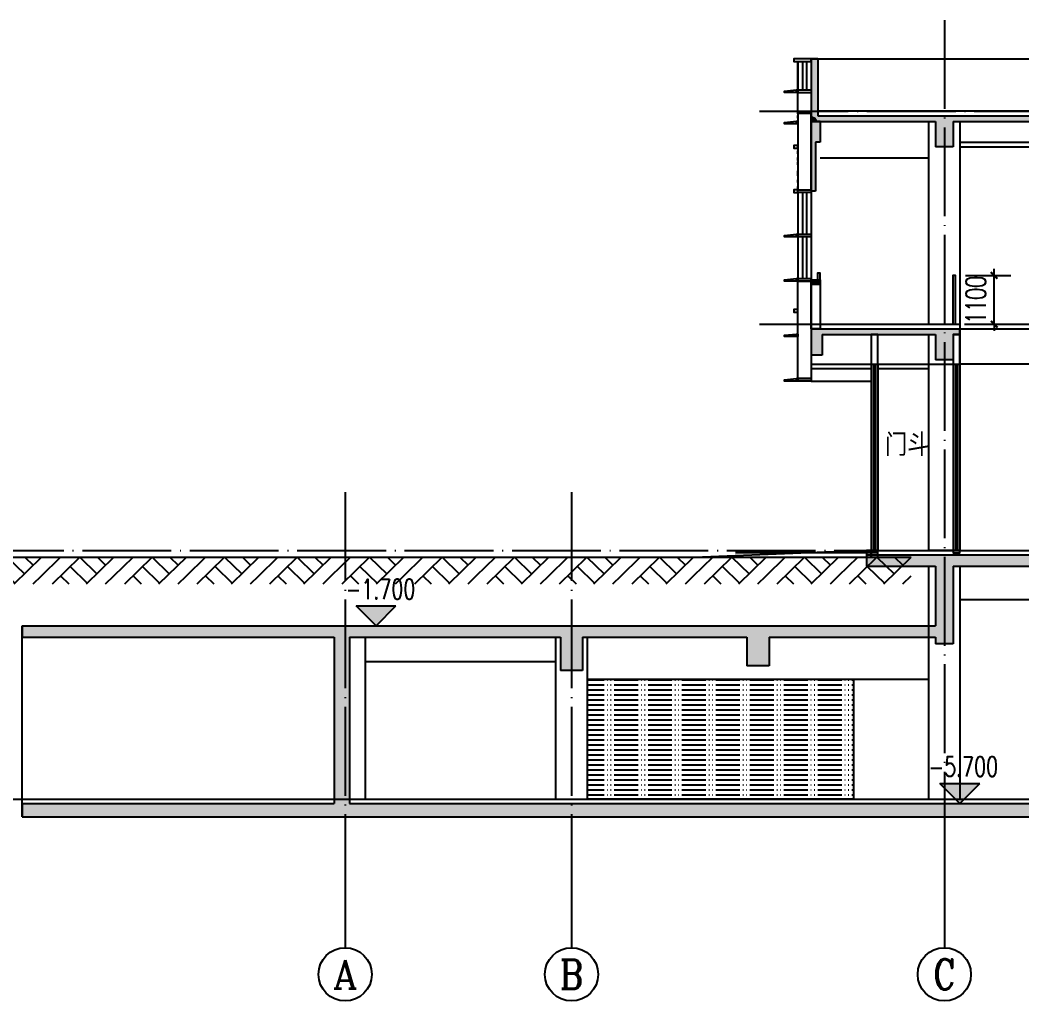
# Model space of a CAD drawing. Header units: millimetres. Extents: x 500457 to 783861, y -293369 to -162148.
# Drawn here: x 693852 to 716426, y -240502 to -218395 of the extents above; entities that cross this region are included whole.
import ezdxf
from ezdxf.enums import TextEntityAlignment as Align

# ---------------------------------------------------------------- set-up
doc = ezdxf.new("R2010")
doc.units = ezdxf.units.MM
doc.header["$LTSCALE"] = 1000
doc.linetypes.add('DOTE', pattern=[2.42, 2, -0.2, 0.02, -0.2])
for name, color, linetype in [('A-AXIS', 1, 'DOTE'), ('A-DOOR-FIRE', 4, 'Continuous'), ('A-ELEV-WIN3', 251, 'Continuous'), ('A-PLAN-GROUND', 2, 'Continuous'), ('A-SECT-SURF', 6, 'Continuous'), ('A-看线', 115, 'Continuous'), ('AXIS', 3, 'Continuous'), ('AXIS_TEXT', 7, 'Continuous'), ('DIM_ELEV', 3, 'Continuous'), ('DOTE', 1, 'DOTE'), ('EVTR', 2, 'Continuous'), ('LY_MC_section A_A$0$A31----(18)', 140, 'Continuous'), ('PUB_DIM', 3, 'Continuous'), ('PUB_HATCH', 8, 'Continuous'), ('PUB_TEXT', 7, 'Continuous'), ('WALL', 255, 'Continuous'), ('板洞', 6, 'Continuous')]:
    doc.layers.add(name, color=color, linetype=linetype)
doc.styles.add('_TCH_AXIS', font='COMPLEX', dxfattribs={"bigfont": 'GBCBIG'})
doc.styles.add('_TCH_DIM', font='SIMPLEX', dxfattribs={"bigfont": 'GBCBIG'})
doc.styles.add('_TCH_DIM_T3', font='SIMPLEX', dxfattribs={"width": 0.705882, "bigfont": 'GBCBIG'})
doc.styles.add('COMPLEX', font='COMPLEX')
doc.styles.add('TSSD_Norm', font='tssdeng.shx', dxfattribs={"bigfont": 'hztxt.shx'})
doc.dimstyles.new('_TCH_ARCH&&150', dxfattribs={"dimtxt": 446.25, "dimasz": 150, "dimexe": 375, "dimexo": 450, "dimgap": 189.375, "dimtad": 1, "dimdec": 0, "dimzin": 0, "dimdsep": 46, "dimtxsty": '_TCH_DIM_T3', "dimblk": 'ARCHTICK', "dimcen": 0.09, "dimclrt": 7, "dimazin": 2, "dimtfac": 1, "dimtdec": 0, "dimtix": 1, "dimtmove": 2, "dimatfit": 3, "dimfxl": 1, "dimtolj": 1, "dimtzin": 0, "dimarcsym": 0})

# ---------------------------------------------------------------- blocks, each defined once
blk = doc.blocks.new('A$C7aab0e27')
at = {"layer": 'LY_MC_section A_A$0$A31----(18)'}
for points in [[(-30, 0), (-30, -60), (-300, -60), (-300, -30)], [(-30, -60), (-30, 0), (0, 0), (0, -60)]]:
    blk.add_lwpolyline(points, close=True, dxfattribs=at)
blk = doc.blocks.new('A$C37e4a2ef')
at = {"layer": 'LY_MC_section A_A$0$A31----(18)'}
blk.add_lwpolyline([(0, 0), (300, 0), (300, -60), (0, -60)], close=True, dxfattribs=at)
at = {"layer": 'A-DOOR-FIRE'}
blk.add_blockref('A$C7aab0e27', (0, 0), dxfattribs=at)
blk = doc.blocks.new('A$C42b86bd6')
at = {"layer": 'LY_MC_section A_A$0$A31----(18)'}
for points in [[(90, 0), (0, 0), (0, -60), (90, -60)], [(90, 0), (390, 0), (390, -60), (90, -60)]]:
    blk.add_lwpolyline(points, close=True, dxfattribs=at)
blk = doc.blocks.new('A$C827e71c0')
at = {"layer": 'LY_MC_section A_A$0$A31----(18)'}
blk.add_lwpolyline([(0, 0), (-90, 0), (-90, -60), (0, -60)], close=True, dxfattribs=at)
blk = doc.blocks.new('$EWDLib$00001159')
for p, q in [((0, 0), (0, 1500)), ((84, 0), (84, 1500)), ((156, 0), (156, 1500)), ((240, 0), (240, 1500))]:
    blk.add_line(p, q)
blk = doc.blocks.new('A$Cbfcdd665')
at = {"layer": 'PUB_HATCH'}
for points in [[(-5700, -38700), (-5700, -39170), (-5500, -39170), (-5500, -38700)], [(-5600, -39170), (-5700, -39170), (-5700, -40270), (-5600, -40270)], [(-5700, -42270), (-5500, -42270), (-5500, -42370), (-5700, -42370)]]:
    blk.add_hatch(color=256, dxfattribs=at).paths.add_polyline_path(points)
at = {"layer": 'EVTR'}
blk.add_lwpolyline([(-5500, -42270), (-5500, -42120), (-5560, -42120), (-5560, -42270)], dxfattribs=at)
at = {"layer": 'LY_MC_section A_A$0$A31----(18)'}
for p, q in [((-6000, -37990), (-5700, -37990)), ((-6000, -38050), (-5700, -38050))]:
    blk.add_line(p, q, dxfattribs=at)
for points in [[(-5700, -37290), (-6090, -37290), (-6090, -37350), (-5700, -37350)], [(-6000, -38120), (-6010, -38120), (-6010, -38170), (-6000, -38170)], [(-6000, -38270), (-6010, -38270), (-6010, -38370), (-6000, -38370)], [(-6000, -38470), (-6010, -38470), (-6010, -38520), (-6000, -38520)], [(-6000, -38570), (-6010, -38570), (-6010, -38620), (-6000, -38620)], [(-5700, -38520), (-6000, -38520), (-6000, -40240), (-5700, -40240)], [(-6000, -39370), (-6010, -39370), (-6010, -39420), (-6000, -39420)], [(-6000, -39520), (-6010, -39520), (-6010, -39570), (-6000, -39570)], [(-6000, -39620), (-6010, -39620), (-6010, -39670), (-6000, -39670)], [(-6000, -39820), (-6010, -39820), (-6010, -39920), (-6000, -39920)], [(-6000, -40020), (-6010, -40020), (-6010, -40070), (-6000, -40070)], [(-6000, -40170), (-6010, -40170), (-6010, -40220), (-6000, -40220)], [(-6000, -42300), (-5700, -42300), (-5700, -44490), (-6000, -44490)], [(-6000, -42470), (-6010, -42470), (-6010, -42570), (-6000, -42570)], [(-6000, -42670), (-6010, -42670), (-6010, -42720), (-6000, -42720)], [(-6000, -42820), (-6010, -42820), (-6010, -42870), (-6000, -42870)], [(-6000, -43050), (-6010, -43050), (-6010, -43100), (-6000, -43100)], [(-6000, -43150), (-6010, -43150), (-6010, -43250), (-6000, -43250)], [(-6000, -43350), (-6010, -43350), (-6010, -43400), (-6000, -43400)], [(-4200, -43500), (-4350, -43500), (-4350, -44170), (-4200, -44170)], [(-2350, -43500), (-2500, -43500), (-2500, -44170), (-2350, -44170)], [(-4350, -48370), (-4450, -48370), (-4450, -48520), (-4350, -48520)], [(-4200, -48370), (-4350, -48370), (-4350, -48520), (-4200, -48520)], [(-2350, -48370), (-2500, -48370), (-2500, -48420), (-2350, -48420)]]:
    blk.add_lwpolyline(points, close=True, dxfattribs=at)
blk.add_lwpolyline([(-6000, -38520), (-6000, -37350), (-5700, -37350), (-5700, -38520)], dxfattribs=at)
at = {"layer": 'WALL', "color": 0}
for p, q in [((-5700, -38700), (-5700, -39170)), ((-5500, -38700), (-5700, -38700)), ((-5500, -38700), (-5500, -39170)), ((-5700, -39170), (-5700, -40270)), ((-5500, -39170), (-5600, -39170)), ((-5600, -39170), (-5600, -40270)), ((-5600, -40270), (-5700, -40270))]:
    blk.add_line(p, q, dxfattribs=at)
at = {"layer": 'WALL'}
for points in [[(-5700, -42270), (-5500, -42270), (-5500, -42370), (-5700, -42370)], [(-5700, -42370), (-5500, -42370), (-5500, -43370), (-5700, -43370)]]:
    blk.add_lwpolyline(points, close=True, dxfattribs=at)
at = {"layer": 'A-DOOR-FIRE'}
for name, p in [('A$C42b86bd6', (-6090, -40240)), ('A$C7aab0e27', (-6000, -43490)), ('A$C37e4a2ef', (-6000, -44490))]:
    blk.add_blockref(name, p, dxfattribs=at)
at = {"layer": 'LY_MC_section A_A$0$A31----(18)', "rotation": 179.9999999999997}
for p, xscale, yscale in [((-5700, -37350), 1.250000040604209, 0.4266663463758116), ((-5700, -40300), 1.250000040576272, 0.6266666657818334), ((-5700, -41300), 1.250000040576272, 0.6266666657818334), ((-4200, -44170), 0.6249999586124128, 2.799999999999848), ((-2350, -44170), 0.6249999586124128, 2.799999999999848)]:
    blk.add_blockref('$EWDLib$00001159', p, dxfattribs=dict(at, xscale=xscale, yscale=yscale))
at = {"layer": 'LY_MC_section A_A$0$A31----(18)'}
for name, p in [('A$C7aab0e27', (-6000, -37990)), ('A$C7aab0e27', (-6000, -38690)), ('A$C827e71c0', (-6000, -39240)), ('A$C37e4a2ef', (-6000, -41240)), ('A$C37e4a2ef', (-6000, -42240)), ('A$C827e71c0', (-6000, -42940))]:
    blk.add_blockref(name, p, dxfattribs=at)
blk = doc.blocks.new('_ArchTick')
at = {"color": 0, "linetype": 'ByBlock', "const_width": 0.3}
blk.add_lwpolyline([(-0.5, -0.5), (0.5, 0.5)], dxfattribs=at)
blk = doc.blocks.new('*D149')
at = {"layer": 'Defpoints', "color": 0, "transparency": 16777216}
for p in [(714706, -224151), (715800, -224151), (714706, -225251)]:
    blk.add_point(p, dxfattribs=at)
at = {"layer": 'PUB_DIM', "color": 0, "lineweight": -2, "transparency": 16777216}
for p, q in [((715156, -224151), (716175, -224151)), ((715800, -224151), (715800, -224001)), ((715800, -225251), (715800, -224151)), ((715156, -225251), (716175, -225251)), ((715800, -225251), (715800, -225401))]:
    blk.add_line(p, q, dxfattribs=at)
at = {"layer": 'PUB_DIM', "color": 0, "lineweight": -2, "transparency": 16777216, "xscale": 150, "yscale": 150, "zscale": 150}
for p, rotation in [((715800, -224151), 270), ((715800, -225251), 90)]:
    blk.add_blockref('_ArchTick', p, dxfattribs=dict(at, rotation=rotation))
at = {"layer": 'PUB_DIM', "color": 7, "transparency": 16777216, "insert": (715388, -224701), "char_height": 446.2, "attachment_point": 5, "rotation": 90, "style": '_TCH_DIM_T3'}
blk.add_mtext('\\A1;1100', dxfattribs=at)
blk = doc.blocks.new('_AXISO')
blk.add_circle((0, 0), 0.5)
at = {"layer": 'AXIS_TEXT', "style": 'COMPLEX', "width": 1.041667}
blk.add_attdef('A', text='', height=0.56, dxfattribs=at).set_placement((-0.25, -0.28), (0.25, -0.28), align=Align.FIT)
blk = doc.blocks.new('$LinePat$素土夯实')
at = {"color": 0}
for p, q in [((0, -210), (210, 0)), ((120, -300), (420, 0)), ((420, 0), (608, -188)), ((495, -300), (795, 0)), ((615, 0), (705, -90)), ((315, -105), (502, -293)), ((210, -210), (300, -300)), ((705, -300), (795, -210))]:
    blk.add_line(p, q, dxfattribs=at)

msp = doc.modelspace()

# ---------------------------------------------------------------- hatches: boundary and pattern name
at = {"layer": 'A-ELEV-WIN3'}
h = msp.add_hatch(dxfattribs=at)
h.set_pattern_fill('ACAD_ISO05W100', color=256, scale=150, angle=-90)
h.set_pattern_definition([(0, (718710.77, -320116.43), (7e-13, 112.5), [540, -67.5, 11.25, -67.5, 11.25, -67.5])])
h.paths.add_polyline_path([(712627.1, -235950.7), (712627.1, -233250.7), (706627.1, -233250.7), (706627.1, -235950.7)])
at = {"layer": 'DIM_ELEV'}
for points in [[(701872.5, -232050.7), (701422.5, -231600.7), (702322.5, -231600.7)], [(715027.1, -236050.7), (714577.1, -235600.7), (715477.1, -235600.7)]]:
    msp.add_hatch(color=256, dxfattribs=at).paths.add_polyline_path(points)
at = {"layer": 'PUB_HATCH'}
for points in [[(711677.1, -219270.7), (711677.1, -220550.7), (711777.1, -220594.1), (711827.1, -220550.7), (711827.1, -219270.7)], [(711677.1, -220680.7), (711827.1, -220680.7), (711777.1, -220594.1), (711677.1, -220550.7)], [(711777.1, -220594.1), (711827.1, -220680.7), (714477.1, -220680.7), (714677.1, -220637.4), (714677.1, -220550.7), (711827.1, -220550.7)], [(714677.1, -220637.4), (714477.1, -220680.7), (714477.1, -221250.7), (714877.1, -221250.7), (714877.1, -220680.7)], [(714677.1, -220637.4), (714877.1, -220680.7), (720777.1, -220680.7), (720977.1, -220637.4), (720977.1, -220550.7), (714677.1, -220550.7)], [(711927.1, -225480.7), (711677.1, -225350.7), (711677.1, -225950.7), (711927.1, -225950.7)], [(711677.1, -225350.7), (711927.1, -225480.7), (714477.1, -225480.7), (714677.2, -225437.4), (714677.5, -225350.7)], [(714677.2, -225437.4), (714477.1, -225480.7), (714477.1, -226050.7), (714877.1, -226050.7), (714877.1, -225480.7)], [(714677.2, -225437.4), (714877.1, -225480.7), (715027.1, -225480.7), (715027.1, -225350.7), (714677.5, -225350.7)], [(712927.1, -230700.7), (714477.1, -230700.7), (714677.1, -230617.4), (714677.1, -230450.7), (712927.1, -230450.7)], [(714677.1, -230617.4), (714877.1, -230700.7), (717577.1, -230700.7), (717743.8, -230617.4), (717827.1, -230450.7), (714677.1, -230450.7)], [(714677.1, -230617.4), (714477.1, -230700.7), (714477.1, -232050.7), (714610.5, -232134.1), (714877.1, -232050.7), (714877.1, -230700.7)], [(693902.1, -232300.7), (700927.1, -232300.7), (701160.5, -232217.4), (701277.1, -232050.7), (693902.1, -232050.7)], [(701160.5, -232217.4), (701277.1, -232300.7), (706027.1, -232300.7), (706277.1, -232217.4), (706277.1, -232050.7), (701277.1, -232050.7)], [(706277.1, -232217.4), (706527.1, -232300.7), (710227.1, -232300.7), (710477.1, -232217.4), (710477.1, -232050.7), (706277.1, -232050.7)], [(710477.1, -232217.4), (710727.1, -232300.7), (714477.1, -232300.7), (714610.5, -232134.1), (714477.1, -232050.7), (710477.1, -232050.7)], [(714610.5, -232134.1), (714477.1, -232300.7), (714477.1, -232450.7), (714877.1, -232450.7), (714877.1, -232050.7)], [(701160.5, -232217.4), (700927.1, -232300.7), (700927.1, -236050.7), (701160.5, -236150.7), (701277.1, -236050.7), (701277.1, -232300.7)], [(706277.1, -232217.4), (706027.1, -232300.7), (706027.1, -233050.7), (706527.1, -233050.7), (706527.1, -232300.7)], [(710477.1, -232217.4), (710227.1, -232300.7), (710227.1, -232950.7), (710727.1, -232950.7), (710727.1, -232300.7)], [(693902.1, -236350.7), (701277.1, -236350.7), (701160.5, -236150.7), (700927.1, -236050.7), (693902.1, -236050.7)], [(701160.5, -236150.7), (701277.1, -236350.7), (717827.1, -236350.7), (717743.8, -236150.7), (717577.1, -236050.7), (701277.1, -236050.7)]]:
    msp.add_hatch(color=256, dxfattribs=at).paths.add_polyline_path(points)

# ---------------------------------------------------------------- linework, layer by layer
at = {"color": 252}
msp.add_line((713177.1, -230400.7), (709975.5, -230400.7), dxfattribs=at)
at = {"layer": 'A-AXIS'}
for p, q in [((685577.8, -230350.7), (745065.3, -230350.7)), ((685577.8, -235950.7), (745065.3, -235950.7))]:
    msp.add_line(p, q, dxfattribs=at)
at = {"layer": 'A-DOOR-FIRE'}
msp.add_lwpolyline([(706627.1, -233250.7), (712627.1, -233250.7), (712627.1, -235950.7), (706627.1, -235950.7)], dxfattribs=at)
at = {"layer": 'A-PLAN-GROUND'}
for points in [[(712927.1, -230350.7), (709227.1, -230500.7)], [(687802.1, -230500.7), (713927.1, -230500.7)]]:
    msp.add_lwpolyline(points, dxfattribs=at)
at = {"layer": 'A-SECT-SURF'}
for p, q in [((740477.1, -220450.7), (711827.1, -220450.7)), ((713177.1, -230350.7), (740577.1, -230350.7)), ((693902.1, -235950.7), (743227.1, -235950.7))]:
    msp.add_line(p, q, dxfattribs=at)
msp.add_lwpolyline([(711877.1, -225250.7), (715027.1, -225250.7), (715027.1, -225350.7)], dxfattribs=at)
at = {"layer": 'A-看线'}
for p, q in [((714327.1, -225250.7), (714327.1, -220680.7)), ((715027.1, -220680.7), (715027.1, -225250.7)), ((714327.1, -230350.7), (714327.5, -225480.7)), ((715027.5, -225480.7), (715027.1, -230350.7)), ((715027.1, -230350.7), (714327.1, -230350.7)), ((714327.1, -235950.7), (714327.1, -230700.7)), ((715027.1, -230700.7), (715027.1, -235950.7)), ((705927.1, -235950.7), (705927.1, -232300.7)), ((706627.1, -232300.7), (706627.1, -235950.7)), ((700927.1, -233050.7), (700927.1, -235950.7)), ((706627.1, -233250.7), (714327.1, -233250.7))]:
    msp.add_line(p, q, dxfattribs=at)
for points in [[(711677.1, -219270.7), (717587.1, -219270.7)], [(715027.1, -221150.7), (720527.1, -221150.7)], [(715027.1, -221250.7), (720527.1, -221250.7)], [(711877.1, -221500.7), (714327.1, -221500.7)], [(720527.1, -226150.7), (715027.1, -226150.7), (715027.1, -225350.7), (720527.1, -225350.7)], [(711677.1, -226150.7), (713027.1, -226150.7)], [(713177.1, -226150.7), (714877.1, -226150.7)], [(711677.1, -226250.7), (713027.1, -226250.7)], [(713177.1, -226250.7), (714327.1, -226250.7)], [(711677.1, -226530.7), (713027.1, -226530.7)], [(715027.1, -231450.7), (720527.1, -231450.7)], [(701627.1, -232300.7), (701627.1, -235950.7)], [(701627.1, -232850.7), (705927.1, -232850.7)]]:
    msp.add_lwpolyline(points, dxfattribs=at)
msp.add_lwpolyline([(701277.1, -232850.7), (701277.1, -232850.7)], close=True, dxfattribs=at)
at = {"layer": 'AXIS'}
for p, q in [((701177.1, -237083.6), (701177.1, -239302.1)), ((706277.1, -237083.6), (706277.1, -239302.1)), ((714677.1, -237083.6), (714677.1, -239302.1))]:
    msp.add_line(p, q, dxfattribs=at)
at = {"layer": 'DIM_ELEV'}
for p, q in [((701872.5, -232050.7), (701422.5, -231600.7)), ((701422.5, -231600.7), (702322.5, -231600.7)), ((701872.5, -232050.7), (702322.5, -231600.7)), ((715027.1, -236050.7), (714577.1, -235600.7)), ((714577.1, -235600.7), (715477.1, -235600.7)), ((715027.1, -236050.7), (715477.1, -235600.7))]:
    msp.add_line(p, q, dxfattribs=at)
at = {"layer": 'DOTE'}
for p, q in [((714677.1, -218394.8), (714677.1, -239302.1)), ((710512.9, -220450.7), (745065.3, -220450.7)), ((710512.9, -225250.7), (745065.3, -225250.7)), ((701177.1, -229035.4), (701177.1, -239302.1)), ((706277.1, -229035.4), (706277.1, -239302.1))]:
    msp.add_line(p, q, dxfattribs=at)
at = {"layer": 'EVTR'}
msp.add_lwpolyline([(714927.1, -225250.7), (714927.1, -224150.7), (714867.1, -224150.7), (714867.1, -225250.7)], dxfattribs=at)
at = {"layer": 'WALL'}
for p, q in [((711677.1, -219270.7), (711677.1, -220550.7)), ((711827.1, -219270.7), (711677.1, -219270.7)), ((711827.1, -219270.7), (711827.1, -220550.7)), ((711677.1, -220550.7), (711677.1, -220550.7)), ((711677.1, -220550.7), (711677.1, -220680.7)), ((711677.1, -220680.7), (711827.1, -220680.7)), ((711827.1, -220550.7), (714677.1, -220550.7)), ((711827.1, -220680.7), (714477.1, -220680.7)), ((714477.1, -220680.7), (714477.1, -221250.7)), ((714677.1, -220550.7), (720977.1, -220550.7)), ((714877.1, -220680.7), (714877.1, -221250.7)), ((714877.1, -220680.7), (720777.1, -220680.7)), ((714877.1, -221250.7), (714477.1, -221250.7)), ((711677.1, -225350.7), (711677.1, -225950.7)), ((711677.1, -225350.7), (714677.5, -225350.7)), ((711927.1, -225480.7), (711927.1, -225950.7)), ((711927.1, -225480.7), (714477.1, -225480.7)), ((714477.1, -225480.7), (714477.1, -226050.7)), ((714677.5, -225350.7), (715027.1, -225350.7)), ((714877.1, -225480.7), (714877.1, -226050.7)), ((714877.1, -225480.7), (715027.1, -225480.7)), ((715027.1, -225350.7), (715027.1, -225480.7)), ((711927.1, -225950.7), (711677.1, -225950.7)), ((714877.1, -226050.7), (714477.1, -226050.7)), ((712927.1, -230450.7), (714677.1, -230450.7)), ((712927.1, -230450.7), (712927.1, -230700.7)), ((714677.1, -230450.7), (717827.1, -230450.7)), ((712927.1, -230700.7), (714477.1, -230700.7)), ((714477.1, -230700.7), (714477.1, -232050.7)), ((714877.1, -230700.7), (714877.1, -232050.7)), ((714877.1, -230700.7), (717577.1, -230700.7)), ((693902.1, -232050.7), (701277.1, -232050.7)), ((693902.1, -232050.7), (693902.1, -232300.7)), ((701277.1, -232050.7), (706277.1, -232050.7)), ((706277.1, -232050.7), (710477.1, -232050.7)), ((710477.1, -232050.7), (714477.1, -232050.7)), ((714877.1, -232050.7), (714877.1, -232450.7)), ((693902.1, -232300.7), (700927.1, -232300.7)), ((700927.1, -232300.7), (700927.1, -236050.7)), ((701277.1, -232300.7), (706027.1, -232300.7)), ((701277.1, -232300.7), (701277.1, -236050.7)), ((706027.1, -232300.7), (706027.1, -233050.7)), ((706527.1, -232300.7), (706527.1, -233050.7)), ((706527.1, -232300.7), (710227.1, -232300.7)), ((710227.1, -232300.7), (710227.1, -232950.7)), ((710727.1, -232300.7), (710727.1, -232950.7)), ((710727.1, -232300.7), (714477.1, -232300.7)), ((714477.1, -232300.7), (714477.1, -232450.7)), ((714877.1, -232450.7), (714477.1, -232450.7)), ((710727.1, -232950.7), (710227.1, -232950.7)), ((706527.1, -233050.7), (706027.1, -233050.7)), ((693902.1, -236050.7), (700927.1, -236050.7)), ((693902.1, -236050.7), (693902.1, -236350.7)), ((701277.1, -236050.7), (717577.1, -236050.7)), ((693902.1, -236350.7), (701277.1, -236350.7)), ((701277.1, -236350.7), (717827.1, -236350.7))]:
    msp.add_line(p, q, dxfattribs=at)
at = {"layer": '板洞'}
msp.add_line((693902.1, -236350.7), (693902.1, -232050.7), dxfattribs=at)

# ---------------------------------------------------------------- block references
at = {"layer": 'AXIS'}
ref = msp.add_blockref('_AXISO', (701177.1, -239902.1), dxfattribs=dict(at, xscale=1200, yscale=1200, zscale=1200))
ref.add_attrib('A', 'A', dxfattribs={"layer": 'AXIS_TEXT', "height": 637.8, "style": '_TCH_AXIS'}).set_placement((700903.8, -240221), (701450.5, -240221), align=Align.FIT)
ref = msp.add_blockref('_AXISO', (706277.1, -239902.1), dxfattribs=dict(at, xscale=1200, yscale=1200, zscale=1200))
ref.add_attrib('A', 'B', dxfattribs={"layer": 'AXIS_TEXT', "height": 652.9, "style": '_TCH_AXIS'}).set_placement((706012.9, -240228.6), (706541.4, -240228.6), align=Align.FIT)
ref = msp.add_blockref('_AXISO', (714677.1, -239902.1), dxfattribs=dict(at, xscale=1200, yscale=1200, zscale=1200))
ref.add_attrib('A', 'C', dxfattribs={"layer": 'AXIS_TEXT', "height": 683.5, "style": '_TCH_AXIS'}).set_placement((714433, -240243.9), (714921.2, -240243.9), align=Align.FIT)
at = {"layer": 'LY_MC_section A_A$0$A31----(18)'}
msp.add_blockref('A$Cbfcdd665', (717377.1, -181980.7), dxfattribs=at)
at = {"layer": 'WALL', "xscale": 2.05385221973406, "yscale": 2, "zscale": 2, "rotation": 9.42910644049e-05}
for p in [(692700.6, -230500.8), (694333.4, -230500.8), (695966.2, -230500.8), (697599, -230500.8), (699231.8, -230500.8), (700864.6, -230500.8), (702497.4, -230500.8), (704130.2, -230500.8), (705763.1, -230500.8), (707395.9, -230500.7), (709028.7, -230500.7), (710661.5, -230500.7), (712294.3, -230500.7)]:
    msp.add_blockref('$LinePat$素土夯实', p, dxfattribs=at)

# ---------------------------------------------------------------- texts
at = {"layer": 'PUB_TEXT', "style": 'TSSD_Norm'}
msp.add_text('门斗', height=500, dxfattribs=at).set_placement((713339.4, -228217.5))
at = {"layer": 'PUB_TEXT', "style": '_TCH_DIM', "width": 0.705882}
for s, p in [('-1.700', (701191.5, -231443.2)), ('-5.700', (714322.1, -235443.2))]:
    msp.add_text(s, height=446.25, dxfattribs=at).set_placement(p)

# ---------------------------------------------------------------- dimensions: what is measured, and where the dimension line sits
at = {"layer": 'PUB_DIM'}
dim = msp.add_aligned_dim(p1=(714706.2, -225250.7), p2=(714706.2, -224150.7), distance=-1093.8, dimstyle='_TCH_ARCH&&150', dxfattribs=at)
dim.commit()
dim.dimension.update_dxf_attribs({"geometry": '*D149', "text_midpoint": (715387.5, -224700.7)})

doc.saveas('drawing.dxf')
